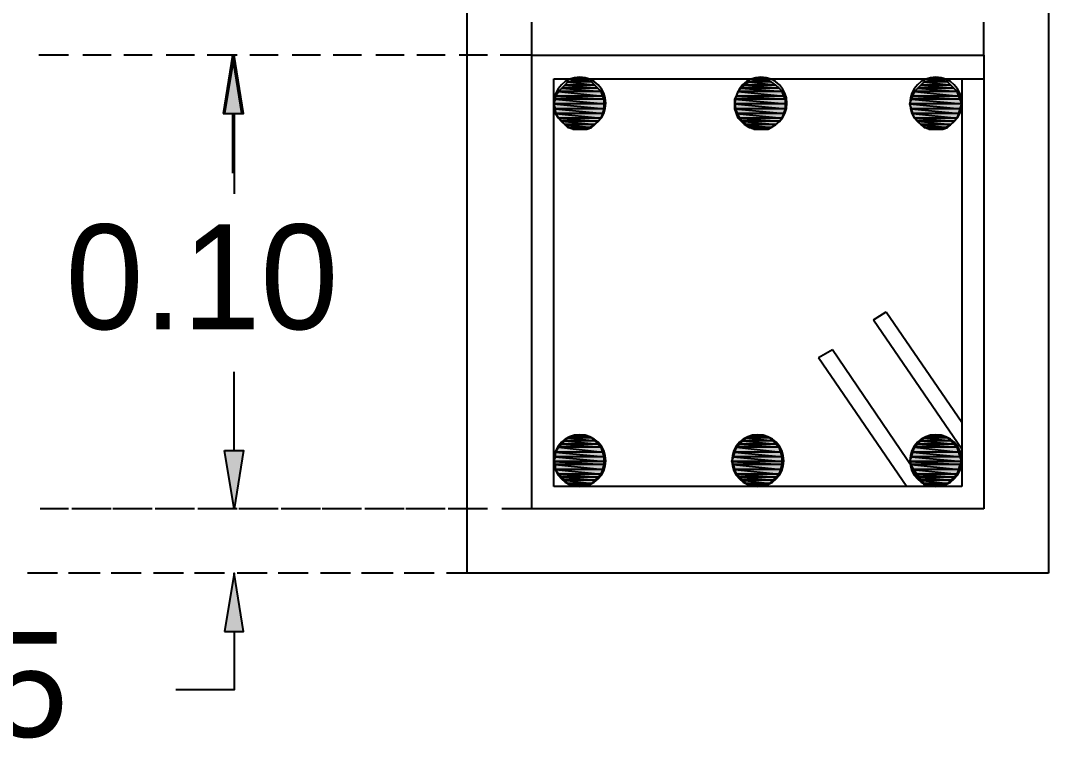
# Model space of a CAD drawing. Header units: metres. Extents: x 2.9 to 42.8, y 1.7 to 28.7.
# Drawn here: x 18.576 to 19.727, y 12.143 to 12.947 of the extents above; entities that cross this region are included whole.
import ezdxf

# ---------------------------------------------------------------- set-up
doc = ezdxf.new("R2010")
doc.units = ezdxf.units.M
for name, color, linetype in [('AZUL', 5, 'Continuous'), ('CIAN', 4, 'Continuous'), ('GRIS', 8, 'Continuous'), ('RELLENO_GRIS', 8, 'Continuous'), ('RELLENO_ROJO', 1, 'Continuous'), ('ROJO', 1, 'Continuous'), ('TEXTO', 7, 'Continuous')]:
    doc.layers.add(name, color=color, linetype=linetype)

msp = doc.modelspace()

# ---------------------------------------------------------------- hatches: boundary and pattern name
at = {"layer": 'RELLENO_GRIS'}
h = msp.add_hatch(color=256, dxfattribs=at)
h.dxf.hatch_style = 1
h.paths.add_polyline_path([(18.8031, 12.8429), (18.8242, 12.8429), (18.8136, 12.9081), (18.8031, 12.8429)])
h = msp.add_hatch(color=256, dxfattribs=at)
h.dxf.hatch_style = 1
h.paths.add_polyline_path([(18.8048, 12.8429), (18.826, 12.8429), (18.8154, 12.9081), (18.8048, 12.8429)])
h = msp.add_hatch(color=256, dxfattribs=at)
h.dxf.hatch_style = 1
h.paths.add_polyline_path([(18.8048, 12.4654), (18.826, 12.4654), (18.8154, 12.4001), (18.8048, 12.4654)])
h = msp.add_hatch(color=256, dxfattribs=at)
h.dxf.hatch_style = 1
h.paths.add_polyline_path([(18.8048, 12.4654), (18.826, 12.4654), (18.8154, 12.4001), (18.8048, 12.4654)])
h = msp.add_hatch(color=256, dxfattribs=at)
h.dxf.hatch_style = 1
h.paths.add_polyline_path([(18.8048, 12.2626), (18.826, 12.2626), (18.8154, 12.3278), (18.8048, 12.2626)])
at = {"layer": 'RELLENO_ROJO'}
h = msp.add_hatch(color=256, dxfattribs=at)
h.dxf.hatch_style = 1
h.paths.add_polyline_path([(19.2105, 12.8799), (19.1946, 12.8799), (19.2158, 12.8782), (19.2105, 12.8799)])
h.paths.add_polyline_path([(19.1946, 12.8799), (19.2158, 12.8782), (19.1893, 12.8782), (19.1946, 12.8799)])
h = msp.add_hatch(color=256, dxfattribs=at)
h.dxf.hatch_style = 1
h.paths.add_polyline_path([(19.2052, 12.8817), (19.1999, 12.8817), (19.2105, 12.8799), (19.2052, 12.8817)])
h.paths.add_polyline_path([(19.1999, 12.8817), (19.2105, 12.8799), (19.1946, 12.8799), (19.1999, 12.8817)])
h = msp.add_hatch(color=256, dxfattribs=at)
h.dxf.hatch_style = 1
h.paths.add_polyline_path([(19.4134, 12.8799), (19.3975, 12.8799), (19.4169, 12.8782), (19.4134, 12.8799)])
h.paths.add_polyline_path([(19.3975, 12.8799), (19.4169, 12.8782), (19.3922, 12.8782), (19.3975, 12.8799)])
h = msp.add_hatch(color=256, dxfattribs=at)
h.dxf.hatch_style = 1
h.paths.add_polyline_path([(19.4081, 12.8817), (19.4028, 12.8817), (19.4134, 12.8799), (19.4081, 12.8817)])
h.paths.add_polyline_path([(19.4028, 12.8817), (19.4134, 12.8799), (19.3975, 12.8799), (19.4028, 12.8817)])
h = msp.add_hatch(color=256, dxfattribs=at)
h.dxf.hatch_style = 1
h.paths.add_polyline_path([(19.6092, 12.8799), (19.5933, 12.8799), (19.6144, 12.8782), (19.6092, 12.8799)])
h.paths.add_polyline_path([(19.5933, 12.8799), (19.6144, 12.8782), (19.588, 12.8782), (19.5933, 12.8799)])
h = msp.add_hatch(color=256, dxfattribs=at)
h.dxf.hatch_style = 1
h.paths.add_polyline_path([(19.6039, 12.8817), (19.5986, 12.8817), (19.6092, 12.8799), (19.6039, 12.8817)])
h.paths.add_polyline_path([(19.5986, 12.8817), (19.6092, 12.8799), (19.5933, 12.8799), (19.5986, 12.8817)])
h = msp.add_hatch(color=256, dxfattribs=at)
h.dxf.hatch_style = 1
h.paths.add_polyline_path([(19.2264, 12.8676), (19.1788, 12.8676), (19.2282, 12.8623), (19.2264, 12.8676)])
h.paths.add_polyline_path([(19.1788, 12.8676), (19.2282, 12.8623), (19.1752, 12.8623), (19.1788, 12.8676)])
h = msp.add_hatch(color=256, dxfattribs=at)
h.dxf.hatch_style = 1
h.paths.add_polyline_path([(19.2229, 12.8711), (19.1823, 12.8711), (19.2264, 12.8676), (19.2229, 12.8711)])
h.paths.add_polyline_path([(19.1823, 12.8711), (19.2264, 12.8676), (19.1788, 12.8676), (19.1823, 12.8711)])
h = msp.add_hatch(color=256, dxfattribs=at)
h.dxf.hatch_style = 1
h.paths.add_polyline_path([(19.2193, 12.8746), (19.1858, 12.8746), (19.2229, 12.8711), (19.2193, 12.8746)])
h.paths.add_polyline_path([(19.1858, 12.8746), (19.2229, 12.8711), (19.1823, 12.8711), (19.1858, 12.8746)])
h = msp.add_hatch(color=256, dxfattribs=at)
h.dxf.hatch_style = 1
h.paths.add_polyline_path([(19.2158, 12.8782), (19.1893, 12.8782), (19.2193, 12.8746), (19.2158, 12.8782)])
h.paths.add_polyline_path([(19.1893, 12.8782), (19.2193, 12.8746), (19.1858, 12.8746), (19.1893, 12.8782)])
h = msp.add_hatch(color=256, dxfattribs=at)
h.dxf.hatch_style = 1
h.paths.add_polyline_path([(19.4292, 12.8676), (19.3798, 12.8676), (19.431, 12.8623), (19.4292, 12.8676)])
h.paths.add_polyline_path([(19.3798, 12.8676), (19.431, 12.8623), (19.3781, 12.8623), (19.3798, 12.8676)])
h = msp.add_hatch(color=256, dxfattribs=at)
h.dxf.hatch_style = 1
h.paths.add_polyline_path([(19.4257, 12.8711), (19.3834, 12.8711), (19.4292, 12.8676), (19.4257, 12.8711)])
h.paths.add_polyline_path([(19.3834, 12.8711), (19.4292, 12.8676), (19.3798, 12.8676), (19.3834, 12.8711)])
h = msp.add_hatch(color=256, dxfattribs=at)
h.dxf.hatch_style = 1
h.paths.add_polyline_path([(19.4222, 12.8746), (19.3869, 12.8746), (19.4257, 12.8711), (19.4222, 12.8746)])
h.paths.add_polyline_path([(19.3869, 12.8746), (19.4257, 12.8711), (19.3834, 12.8711), (19.3869, 12.8746)])
h = msp.add_hatch(color=256, dxfattribs=at)
h.dxf.hatch_style = 1
h.paths.add_polyline_path([(19.4169, 12.8782), (19.3922, 12.8782), (19.4222, 12.8746), (19.4169, 12.8782)])
h.paths.add_polyline_path([(19.3922, 12.8782), (19.4222, 12.8746), (19.3869, 12.8746), (19.3922, 12.8782)])
h = msp.add_hatch(color=256, dxfattribs=at)
h.dxf.hatch_style = 1
h.paths.add_polyline_path([(19.625, 12.8676), (19.5774, 12.8676), (19.6268, 12.8623), (19.625, 12.8676)])
h.paths.add_polyline_path([(19.5774, 12.8676), (19.6268, 12.8623), (19.5756, 12.8623), (19.5774, 12.8676)])
h = msp.add_hatch(color=256, dxfattribs=at)
h.dxf.hatch_style = 1
h.paths.add_polyline_path([(19.6215, 12.8711), (19.5809, 12.8711), (19.625, 12.8676), (19.6215, 12.8711)])
h.paths.add_polyline_path([(19.5809, 12.8711), (19.625, 12.8676), (19.5774, 12.8676), (19.5809, 12.8711)])
h = msp.add_hatch(color=256, dxfattribs=at)
h.dxf.hatch_style = 1
h.paths.add_polyline_path([(19.618, 12.8746), (19.5845, 12.8746), (19.6215, 12.8711), (19.618, 12.8746)])
h.paths.add_polyline_path([(19.5845, 12.8746), (19.6215, 12.8711), (19.5809, 12.8711), (19.5845, 12.8746)])
h = msp.add_hatch(color=256, dxfattribs=at)
h.dxf.hatch_style = 1
h.paths.add_polyline_path([(19.6144, 12.8782), (19.588, 12.8782), (19.618, 12.8746), (19.6144, 12.8782)])
h.paths.add_polyline_path([(19.588, 12.8782), (19.618, 12.8746), (19.5845, 12.8746), (19.588, 12.8782)])
h = msp.add_hatch(color=256, dxfattribs=at)
h.dxf.hatch_style = 1
h.paths.add_polyline_path([(19.2299, 12.8587), (19.1752, 12.8587), (19.2299, 12.8535), (19.2299, 12.8587)])
h.paths.add_polyline_path([(19.1752, 12.8587), (19.2299, 12.8535), (19.1735, 12.8535), (19.1752, 12.8587)])
h = msp.add_hatch(color=256, dxfattribs=at)
h.dxf.hatch_style = 1
h.paths.add_polyline_path([(19.2282, 12.8623), (19.1752, 12.8623), (19.2299, 12.8587), (19.2282, 12.8623)])
h.paths.add_polyline_path([(19.1752, 12.8623), (19.2299, 12.8587), (19.1752, 12.8587), (19.1752, 12.8623)])
h = msp.add_hatch(color=256, dxfattribs=at)
h.dxf.hatch_style = 1
h.paths.add_polyline_path([(19.431, 12.8623), (19.3781, 12.8623), (19.4328, 12.8587), (19.431, 12.8623)])
h.paths.add_polyline_path([(19.3781, 12.8623), (19.4328, 12.8587), (19.3763, 12.8587), (19.3781, 12.8623)])
h = msp.add_hatch(color=256, dxfattribs=at)
h.dxf.hatch_style = 1
h.paths.add_polyline_path([(19.4328, 12.8587), (19.3763, 12.8587), (19.4328, 12.8535), (19.4328, 12.8587)])
h.paths.add_polyline_path([(19.3763, 12.8587), (19.4328, 12.8535), (19.3763, 12.8535), (19.3763, 12.8587)])
h = msp.add_hatch(color=256, dxfattribs=at)
h.dxf.hatch_style = 1
h.paths.add_polyline_path([(19.6286, 12.8587), (19.5739, 12.8587), (19.6303, 12.8535), (19.6286, 12.8587)])
h.paths.add_polyline_path([(19.5739, 12.8587), (19.6303, 12.8535), (19.5721, 12.8535), (19.5739, 12.8587)])
h = msp.add_hatch(color=256, dxfattribs=at)
h.dxf.hatch_style = 1
h.paths.add_polyline_path([(19.6268, 12.8623), (19.5756, 12.8623), (19.6286, 12.8587), (19.6268, 12.8623)])
h.paths.add_polyline_path([(19.5756, 12.8623), (19.6286, 12.8587), (19.5739, 12.8587), (19.5756, 12.8623)])
h = msp.add_hatch(color=256, dxfattribs=at)
h.dxf.hatch_style = 1
h.paths.add_polyline_path([(19.2299, 12.8535), (19.1735, 12.8535), (19.2299, 12.8482), (19.2299, 12.8535)])
h.paths.add_polyline_path([(19.1735, 12.8535), (19.2299, 12.8482), (19.1752, 12.8482), (19.1735, 12.8535)])
h = msp.add_hatch(color=256, dxfattribs=at)
h.dxf.hatch_style = 1
h.paths.add_polyline_path([(19.2299, 12.8482), (19.1752, 12.8482), (19.2282, 12.8429), (19.2299, 12.8482)])
h.paths.add_polyline_path([(19.1752, 12.8482), (19.2282, 12.8429), (19.1752, 12.8429), (19.1752, 12.8482)])
h = msp.add_hatch(color=256, dxfattribs=at)
h.dxf.hatch_style = 1
h.paths.add_polyline_path([(19.4328, 12.8535), (19.3763, 12.8535), (19.4328, 12.8482), (19.4328, 12.8535)])
h.paths.add_polyline_path([(19.3763, 12.8535), (19.4328, 12.8482), (19.3763, 12.8482), (19.3763, 12.8535)])
h = msp.add_hatch(color=256, dxfattribs=at)
h.dxf.hatch_style = 1
h.paths.add_polyline_path([(19.4328, 12.8482), (19.3763, 12.8482), (19.431, 12.8429), (19.4328, 12.8482)])
h.paths.add_polyline_path([(19.3763, 12.8482), (19.431, 12.8429), (19.3781, 12.8429), (19.3763, 12.8482)])
h = msp.add_hatch(color=256, dxfattribs=at)
h.dxf.hatch_style = 1
h.paths.add_polyline_path([(19.6303, 12.8535), (19.5721, 12.8535), (19.6286, 12.8482), (19.6303, 12.8535)])
h.paths.add_polyline_path([(19.5721, 12.8535), (19.6286, 12.8482), (19.5739, 12.8482), (19.5721, 12.8535)])
h = msp.add_hatch(color=256, dxfattribs=at)
h.dxf.hatch_style = 1
h.paths.add_polyline_path([(19.6286, 12.8482), (19.5739, 12.8482), (19.6268, 12.8429), (19.6286, 12.8482)])
h.paths.add_polyline_path([(19.5739, 12.8482), (19.6268, 12.8429), (19.5756, 12.8429), (19.5739, 12.8482)])
h = msp.add_hatch(color=256, dxfattribs=at)
h.dxf.hatch_style = 1
h.paths.add_polyline_path([(19.2282, 12.8429), (19.1752, 12.8429), (19.2264, 12.8376), (19.2282, 12.8429)])
h.paths.add_polyline_path([(19.1752, 12.8429), (19.2264, 12.8376), (19.1788, 12.8376), (19.1752, 12.8429)])
h = msp.add_hatch(color=256, dxfattribs=at)
h.dxf.hatch_style = 1
h.paths.add_polyline_path([(19.2264, 12.8376), (19.1788, 12.8376), (19.2229, 12.8341), (19.2264, 12.8376)])
h.paths.add_polyline_path([(19.1788, 12.8376), (19.2229, 12.8341), (19.1823, 12.8341), (19.1788, 12.8376)])
h = msp.add_hatch(color=256, dxfattribs=at)
h.dxf.hatch_style = 1
h.paths.add_polyline_path([(19.2229, 12.8341), (19.1823, 12.8341), (19.2193, 12.8305), (19.2229, 12.8341)])
h.paths.add_polyline_path([(19.1823, 12.8341), (19.2193, 12.8305), (19.1858, 12.8305), (19.1823, 12.8341)])
h = msp.add_hatch(color=256, dxfattribs=at)
h.dxf.hatch_style = 1
h.paths.add_polyline_path([(19.431, 12.8429), (19.3781, 12.8429), (19.4292, 12.8376), (19.431, 12.8429)])
h.paths.add_polyline_path([(19.3781, 12.8429), (19.4292, 12.8376), (19.3798, 12.8376), (19.3781, 12.8429)])
h = msp.add_hatch(color=256, dxfattribs=at)
h.dxf.hatch_style = 1
h.paths.add_polyline_path([(19.4292, 12.8376), (19.3798, 12.8376), (19.4257, 12.8341), (19.4292, 12.8376)])
h.paths.add_polyline_path([(19.3798, 12.8376), (19.4257, 12.8341), (19.3834, 12.8341), (19.3798, 12.8376)])
h = msp.add_hatch(color=256, dxfattribs=at)
h.dxf.hatch_style = 1
h.paths.add_polyline_path([(19.4257, 12.8341), (19.3834, 12.8341), (19.4222, 12.8305), (19.4257, 12.8341)])
h.paths.add_polyline_path([(19.3834, 12.8341), (19.4222, 12.8305), (19.3869, 12.8305), (19.3834, 12.8341)])
h = msp.add_hatch(color=256, dxfattribs=at)
h.dxf.hatch_style = 1
h.paths.add_polyline_path([(19.6268, 12.8429), (19.5756, 12.8429), (19.625, 12.8376), (19.6268, 12.8429)])
h.paths.add_polyline_path([(19.5756, 12.8429), (19.625, 12.8376), (19.5774, 12.8376), (19.5756, 12.8429)])
h = msp.add_hatch(color=256, dxfattribs=at)
h.dxf.hatch_style = 1
h.paths.add_polyline_path([(19.625, 12.8376), (19.5774, 12.8376), (19.6215, 12.8341), (19.625, 12.8376)])
h.paths.add_polyline_path([(19.5774, 12.8376), (19.6215, 12.8341), (19.5809, 12.8341), (19.5774, 12.8376)])
h = msp.add_hatch(color=256, dxfattribs=at)
h.dxf.hatch_style = 1
h.paths.add_polyline_path([(19.6215, 12.8341), (19.5809, 12.8341), (19.618, 12.8305), (19.6215, 12.8341)])
h.paths.add_polyline_path([(19.5809, 12.8341), (19.618, 12.8305), (19.5845, 12.8305), (19.5809, 12.8341)])
h = msp.add_hatch(color=256, dxfattribs=at)
h.dxf.hatch_style = 1
h.paths.add_polyline_path([(19.2193, 12.8305), (19.1858, 12.8305), (19.2158, 12.827), (19.2193, 12.8305)])
h.paths.add_polyline_path([(19.1858, 12.8305), (19.2158, 12.827), (19.1893, 12.827), (19.1858, 12.8305)])
h = msp.add_hatch(color=256, dxfattribs=at)
h.dxf.hatch_style = 1
h.paths.add_polyline_path([(19.2158, 12.827), (19.1893, 12.827), (19.2105, 12.8252), (19.2158, 12.827)])
h.paths.add_polyline_path([(19.1893, 12.827), (19.2105, 12.8252), (19.1946, 12.8252), (19.1893, 12.827)])
h = msp.add_hatch(color=256, dxfattribs=at)
h.dxf.hatch_style = 1
h.paths.add_polyline_path([(19.2105, 12.8252), (19.1946, 12.8252), (19.2052, 12.8252), (19.2105, 12.8252)])
h.paths.add_polyline_path([(19.1946, 12.8252), (19.2052, 12.8252), (19.1999, 12.8252), (19.1946, 12.8252)])
h = msp.add_hatch(color=256, dxfattribs=at)
h.dxf.hatch_style = 1
h.paths.add_polyline_path([(19.4222, 12.8305), (19.3869, 12.8305), (19.4169, 12.827), (19.4222, 12.8305)])
h.paths.add_polyline_path([(19.3869, 12.8305), (19.4169, 12.827), (19.3922, 12.827), (19.3869, 12.8305)])
h = msp.add_hatch(color=256, dxfattribs=at)
h.dxf.hatch_style = 1
h.paths.add_polyline_path([(19.4169, 12.827), (19.3922, 12.827), (19.4134, 12.8252), (19.4169, 12.827)])
h.paths.add_polyline_path([(19.3922, 12.827), (19.4134, 12.8252), (19.3975, 12.8252), (19.3922, 12.827)])
h = msp.add_hatch(color=256, dxfattribs=at)
h.dxf.hatch_style = 1
h.paths.add_polyline_path([(19.4134, 12.8252), (19.3975, 12.8252), (19.4081, 12.8252), (19.4134, 12.8252)])
h.paths.add_polyline_path([(19.3975, 12.8252), (19.4081, 12.8252), (19.4028, 12.8252), (19.3975, 12.8252)])
h = msp.add_hatch(color=256, dxfattribs=at)
h.dxf.hatch_style = 1
h.paths.add_polyline_path([(19.618, 12.8305), (19.5845, 12.8305), (19.6144, 12.827), (19.618, 12.8305)])
h.paths.add_polyline_path([(19.5845, 12.8305), (19.6144, 12.827), (19.588, 12.827), (19.5845, 12.8305)])
h = msp.add_hatch(color=256, dxfattribs=at)
h.dxf.hatch_style = 1
h.paths.add_polyline_path([(19.6144, 12.827), (19.588, 12.827), (19.6092, 12.8252), (19.6144, 12.827)])
h.paths.add_polyline_path([(19.588, 12.827), (19.6092, 12.8252), (19.5933, 12.8252), (19.588, 12.827)])
h = msp.add_hatch(color=256, dxfattribs=at)
h.dxf.hatch_style = 1
h.paths.add_polyline_path([(19.6092, 12.8252), (19.5933, 12.8252), (19.6039, 12.8252), (19.6092, 12.8252)])
h.paths.add_polyline_path([(19.5933, 12.8252), (19.6039, 12.8252), (19.5986, 12.8252), (19.5933, 12.8252)])
h = msp.add_hatch(color=256, dxfattribs=at)
h.dxf.hatch_style = 1
h.paths.add_polyline_path([(19.2193, 12.476), (19.1858, 12.476), (19.2229, 12.4725), (19.2193, 12.476)])
h.paths.add_polyline_path([(19.1858, 12.476), (19.2229, 12.4725), (19.1823, 12.4725), (19.1858, 12.476)])
h = msp.add_hatch(color=256, dxfattribs=at)
h.dxf.hatch_style = 1
h.paths.add_polyline_path([(19.2158, 12.4795), (19.1893, 12.4795), (19.2193, 12.476), (19.2158, 12.4795)])
h.paths.add_polyline_path([(19.1893, 12.4795), (19.2193, 12.476), (19.1858, 12.476), (19.1893, 12.4795)])
h = msp.add_hatch(color=256, dxfattribs=at)
h.dxf.hatch_style = 1
h.paths.add_polyline_path([(19.2105, 12.4813), (19.1946, 12.4813), (19.2158, 12.4795), (19.2105, 12.4813)])
h.paths.add_polyline_path([(19.1946, 12.4813), (19.2158, 12.4795), (19.1893, 12.4795), (19.1946, 12.4813)])
h = msp.add_hatch(color=256, dxfattribs=at)
h.dxf.hatch_style = 1
h.paths.add_polyline_path([(19.2052, 12.4813), (19.1999, 12.4813), (19.2105, 12.4813), (19.2052, 12.4813)])
h.paths.add_polyline_path([(19.1999, 12.4813), (19.2105, 12.4813), (19.1946, 12.4813), (19.1999, 12.4813)])
h = msp.add_hatch(color=256, dxfattribs=at)
h.dxf.hatch_style = 1
h.paths.add_polyline_path([(19.4187, 12.476), (19.3851, 12.476), (19.4222, 12.4725), (19.4187, 12.476)])
h.paths.add_polyline_path([(19.3851, 12.476), (19.4222, 12.4725), (19.3816, 12.4725), (19.3851, 12.476)])
h = msp.add_hatch(color=256, dxfattribs=at)
h.dxf.hatch_style = 1
h.paths.add_polyline_path([(19.4151, 12.4795), (19.3887, 12.4795), (19.4187, 12.476), (19.4151, 12.4795)])
h.paths.add_polyline_path([(19.3887, 12.4795), (19.4187, 12.476), (19.3851, 12.476), (19.3887, 12.4795)])
h = msp.add_hatch(color=256, dxfattribs=at)
h.dxf.hatch_style = 1
h.paths.add_polyline_path([(19.4098, 12.4813), (19.394, 12.4813), (19.4151, 12.4795), (19.4098, 12.4813)])
h.paths.add_polyline_path([(19.394, 12.4813), (19.4151, 12.4795), (19.3887, 12.4795), (19.394, 12.4813)])
h = msp.add_hatch(color=256, dxfattribs=at)
h.dxf.hatch_style = 1
h.paths.add_polyline_path([(19.4045, 12.4813), (19.3993, 12.4813), (19.4098, 12.4813), (19.4045, 12.4813)])
h.paths.add_polyline_path([(19.3993, 12.4813), (19.4098, 12.4813), (19.394, 12.4813), (19.3993, 12.4813)])
h = msp.add_hatch(color=256, dxfattribs=at)
h.dxf.hatch_style = 1
h.paths.add_polyline_path([(19.618, 12.476), (19.5845, 12.476), (19.6215, 12.4725), (19.618, 12.476)])
h.paths.add_polyline_path([(19.5845, 12.476), (19.6215, 12.4725), (19.5809, 12.4725), (19.5845, 12.476)])
h = msp.add_hatch(color=256, dxfattribs=at)
h.dxf.hatch_style = 1
h.paths.add_polyline_path([(19.6144, 12.4795), (19.588, 12.4795), (19.618, 12.476), (19.6144, 12.4795)])
h.paths.add_polyline_path([(19.588, 12.4795), (19.618, 12.476), (19.5845, 12.476), (19.588, 12.4795)])
h = msp.add_hatch(color=256, dxfattribs=at)
h.dxf.hatch_style = 1
h.paths.add_polyline_path([(19.6092, 12.4813), (19.5933, 12.4813), (19.6144, 12.4795), (19.6092, 12.4813)])
h.paths.add_polyline_path([(19.5933, 12.4813), (19.6144, 12.4795), (19.588, 12.4795), (19.5933, 12.4813)])
h = msp.add_hatch(color=256, dxfattribs=at)
h.dxf.hatch_style = 1
h.paths.add_polyline_path([(19.6039, 12.4813), (19.5986, 12.4813), (19.6092, 12.4813), (19.6039, 12.4813)])
h.paths.add_polyline_path([(19.5986, 12.4813), (19.6092, 12.4813), (19.5933, 12.4813), (19.5986, 12.4813)])
h = msp.add_hatch(color=256, dxfattribs=at)
h.dxf.hatch_style = 1
h.paths.add_polyline_path([(19.2264, 12.4689), (19.1788, 12.4689), (19.2282, 12.4636), (19.2264, 12.4689)])
h.paths.add_polyline_path([(19.1788, 12.4689), (19.2282, 12.4636), (19.1752, 12.4636), (19.1788, 12.4689)])
h = msp.add_hatch(color=256, dxfattribs=at)
h.dxf.hatch_style = 1
h.paths.add_polyline_path([(19.2229, 12.4725), (19.1823, 12.4725), (19.2264, 12.4689), (19.2229, 12.4725)])
h.paths.add_polyline_path([(19.1823, 12.4725), (19.2264, 12.4689), (19.1788, 12.4689), (19.1823, 12.4725)])
h = msp.add_hatch(color=256, dxfattribs=at)
h.dxf.hatch_style = 1
h.paths.add_polyline_path([(19.4257, 12.4689), (19.3781, 12.4689), (19.4275, 12.4636), (19.4257, 12.4689)])
h.paths.add_polyline_path([(19.3781, 12.4689), (19.4275, 12.4636), (19.3763, 12.4636), (19.3781, 12.4689)])
h = msp.add_hatch(color=256, dxfattribs=at)
h.dxf.hatch_style = 1
h.paths.add_polyline_path([(19.4222, 12.4725), (19.3816, 12.4725), (19.4257, 12.4689), (19.4222, 12.4725)])
h.paths.add_polyline_path([(19.3816, 12.4725), (19.4257, 12.4689), (19.3781, 12.4689), (19.3816, 12.4725)])
h = msp.add_hatch(color=256, dxfattribs=at)
h.dxf.hatch_style = 1
h.paths.add_polyline_path([(19.625, 12.4689), (19.5774, 12.4689), (19.6268, 12.4636), (19.625, 12.4689)])
h.paths.add_polyline_path([(19.5774, 12.4689), (19.6268, 12.4636), (19.5756, 12.4636), (19.5774, 12.4689)])
h = msp.add_hatch(color=256, dxfattribs=at)
h.dxf.hatch_style = 1
h.paths.add_polyline_path([(19.6215, 12.4725), (19.5809, 12.4725), (19.625, 12.4689), (19.6215, 12.4725)])
h.paths.add_polyline_path([(19.5809, 12.4725), (19.625, 12.4689), (19.5774, 12.4689), (19.5809, 12.4725)])
h = msp.add_hatch(color=256, dxfattribs=at)
h.dxf.hatch_style = 1
h.paths.add_polyline_path([(19.2299, 12.4583), (19.1752, 12.4583), (19.2299, 12.4531), (19.2299, 12.4583)])
h.paths.add_polyline_path([(19.1752, 12.4583), (19.2299, 12.4531), (19.1735, 12.4531), (19.1752, 12.4583)])
h = msp.add_hatch(color=256, dxfattribs=at)
h.dxf.hatch_style = 1
h.paths.add_polyline_path([(19.2299, 12.4531), (19.1735, 12.4531), (19.2299, 12.4495), (19.2299, 12.4531)])
h.paths.add_polyline_path([(19.1735, 12.4531), (19.2299, 12.4495), (19.1752, 12.4495), (19.1735, 12.4531)])
h = msp.add_hatch(color=256, dxfattribs=at)
h.dxf.hatch_style = 1
h.paths.add_polyline_path([(19.2282, 12.4636), (19.1752, 12.4636), (19.2299, 12.4583), (19.2282, 12.4636)])
h.paths.add_polyline_path([(19.1752, 12.4636), (19.2299, 12.4583), (19.1752, 12.4583), (19.1752, 12.4636)])
h = msp.add_hatch(color=256, dxfattribs=at)
h.dxf.hatch_style = 1
h.paths.add_polyline_path([(19.4292, 12.4583), (19.3746, 12.4583), (19.4292, 12.4531), (19.4292, 12.4583)])
h.paths.add_polyline_path([(19.3746, 12.4583), (19.4292, 12.4531), (19.3728, 12.4531), (19.3746, 12.4583)])
h = msp.add_hatch(color=256, dxfattribs=at)
h.dxf.hatch_style = 1
h.paths.add_polyline_path([(19.4292, 12.4531), (19.3728, 12.4531), (19.4292, 12.4495), (19.4292, 12.4531)])
h.paths.add_polyline_path([(19.3728, 12.4531), (19.4292, 12.4495), (19.3746, 12.4495), (19.3728, 12.4531)])
h = msp.add_hatch(color=256, dxfattribs=at)
h.dxf.hatch_style = 1
h.paths.add_polyline_path([(19.4275, 12.4636), (19.3763, 12.4636), (19.4292, 12.4583), (19.4275, 12.4636)])
h.paths.add_polyline_path([(19.3763, 12.4636), (19.4292, 12.4583), (19.3746, 12.4583), (19.3763, 12.4636)])
h = msp.add_hatch(color=256, dxfattribs=at)
h.dxf.hatch_style = 1
h.paths.add_polyline_path([(19.6286, 12.4583), (19.5739, 12.4583), (19.6303, 12.4531), (19.6286, 12.4583)])
h.paths.add_polyline_path([(19.5739, 12.4583), (19.6303, 12.4531), (19.5721, 12.4531), (19.5739, 12.4583)])
h = msp.add_hatch(color=256, dxfattribs=at)
h.dxf.hatch_style = 1
h.paths.add_polyline_path([(19.6303, 12.4531), (19.5721, 12.4531), (19.6286, 12.4495), (19.6303, 12.4531)])
h.paths.add_polyline_path([(19.5721, 12.4531), (19.6286, 12.4495), (19.5739, 12.4495), (19.5721, 12.4531)])
h = msp.add_hatch(color=256, dxfattribs=at)
h.dxf.hatch_style = 1
h.paths.add_polyline_path([(19.6268, 12.4636), (19.5756, 12.4636), (19.6286, 12.4583), (19.6268, 12.4636)])
h.paths.add_polyline_path([(19.5756, 12.4636), (19.6286, 12.4583), (19.5739, 12.4583), (19.5756, 12.4636)])
h = msp.add_hatch(color=256, dxfattribs=at)
h.dxf.hatch_style = 1
h.paths.add_polyline_path([(19.2299, 12.4495), (19.1752, 12.4495), (19.2282, 12.4442), (19.2299, 12.4495)])
h.paths.add_polyline_path([(19.1752, 12.4495), (19.2282, 12.4442), (19.1752, 12.4442), (19.1752, 12.4495)])
h = msp.add_hatch(color=256, dxfattribs=at)
h.dxf.hatch_style = 1
h.paths.add_polyline_path([(19.2282, 12.4442), (19.1752, 12.4442), (19.2264, 12.4389), (19.2282, 12.4442)])
h.paths.add_polyline_path([(19.1752, 12.4442), (19.2264, 12.4389), (19.1788, 12.4389), (19.1752, 12.4442)])
h = msp.add_hatch(color=256, dxfattribs=at)
h.dxf.hatch_style = 1
h.paths.add_polyline_path([(19.4292, 12.4495), (19.3746, 12.4495), (19.4275, 12.4442), (19.4292, 12.4495)])
h.paths.add_polyline_path([(19.3746, 12.4495), (19.4275, 12.4442), (19.3763, 12.4442), (19.3746, 12.4495)])
h = msp.add_hatch(color=256, dxfattribs=at)
h.dxf.hatch_style = 1
h.paths.add_polyline_path([(19.4275, 12.4442), (19.3763, 12.4442), (19.4257, 12.4389), (19.4275, 12.4442)])
h.paths.add_polyline_path([(19.3763, 12.4442), (19.4257, 12.4389), (19.3781, 12.4389), (19.3763, 12.4442)])
h = msp.add_hatch(color=256, dxfattribs=at)
h.dxf.hatch_style = 1
h.paths.add_polyline_path([(19.6286, 12.4495), (19.5739, 12.4495), (19.6268, 12.4442), (19.6286, 12.4495)])
h.paths.add_polyline_path([(19.5739, 12.4495), (19.6268, 12.4442), (19.5756, 12.4442), (19.5739, 12.4495)])
h = msp.add_hatch(color=256, dxfattribs=at)
h.dxf.hatch_style = 1
h.paths.add_polyline_path([(19.6268, 12.4442), (19.5756, 12.4442), (19.625, 12.4389), (19.6268, 12.4442)])
h.paths.add_polyline_path([(19.5756, 12.4442), (19.625, 12.4389), (19.5774, 12.4389), (19.5756, 12.4442)])
h = msp.add_hatch(color=256, dxfattribs=at)
h.dxf.hatch_style = 1
h.paths.add_polyline_path([(19.2264, 12.4389), (19.1788, 12.4389), (19.2229, 12.4354), (19.2264, 12.4389)])
h.paths.add_polyline_path([(19.1788, 12.4389), (19.2229, 12.4354), (19.1823, 12.4354), (19.1788, 12.4389)])
h = msp.add_hatch(color=256, dxfattribs=at)
h.dxf.hatch_style = 1
h.paths.add_polyline_path([(19.2229, 12.4354), (19.1823, 12.4354), (19.2193, 12.4319), (19.2229, 12.4354)])
h.paths.add_polyline_path([(19.1823, 12.4354), (19.2193, 12.4319), (19.1858, 12.4319), (19.1823, 12.4354)])
h = msp.add_hatch(color=256, dxfattribs=at)
h.dxf.hatch_style = 1
h.paths.add_polyline_path([(19.2193, 12.4319), (19.1858, 12.4319), (19.2158, 12.4284), (19.2193, 12.4319)])
h.paths.add_polyline_path([(19.1858, 12.4319), (19.2158, 12.4284), (19.1893, 12.4284), (19.1858, 12.4319)])
h = msp.add_hatch(color=256, dxfattribs=at)
h.dxf.hatch_style = 1
h.paths.add_polyline_path([(19.4257, 12.4389), (19.3781, 12.4389), (19.4222, 12.4354), (19.4257, 12.4389)])
h.paths.add_polyline_path([(19.3781, 12.4389), (19.4222, 12.4354), (19.3816, 12.4354), (19.3781, 12.4389)])
h = msp.add_hatch(color=256, dxfattribs=at)
h.dxf.hatch_style = 1
h.paths.add_polyline_path([(19.4222, 12.4354), (19.3816, 12.4354), (19.4187, 12.4319), (19.4222, 12.4354)])
h.paths.add_polyline_path([(19.3816, 12.4354), (19.4187, 12.4319), (19.3851, 12.4319), (19.3816, 12.4354)])
h = msp.add_hatch(color=256, dxfattribs=at)
h.dxf.hatch_style = 1
h.paths.add_polyline_path([(19.4187, 12.4319), (19.3851, 12.4319), (19.4151, 12.4284), (19.4187, 12.4319)])
h.paths.add_polyline_path([(19.3851, 12.4319), (19.4151, 12.4284), (19.3887, 12.4284), (19.3851, 12.4319)])
h = msp.add_hatch(color=256, dxfattribs=at)
h.dxf.hatch_style = 1
h.paths.add_polyline_path([(19.625, 12.4389), (19.5774, 12.4389), (19.6215, 12.4354), (19.625, 12.4389)])
h.paths.add_polyline_path([(19.5774, 12.4389), (19.6215, 12.4354), (19.5809, 12.4354), (19.5774, 12.4389)])
h = msp.add_hatch(color=256, dxfattribs=at)
h.dxf.hatch_style = 1
h.paths.add_polyline_path([(19.6215, 12.4354), (19.5809, 12.4354), (19.618, 12.4319), (19.6215, 12.4354)])
h.paths.add_polyline_path([(19.5809, 12.4354), (19.618, 12.4319), (19.5845, 12.4319), (19.5809, 12.4354)])
h = msp.add_hatch(color=256, dxfattribs=at)
h.dxf.hatch_style = 1
h.paths.add_polyline_path([(19.618, 12.4319), (19.5845, 12.4319), (19.6144, 12.4284), (19.618, 12.4319)])
h.paths.add_polyline_path([(19.5845, 12.4319), (19.6144, 12.4284), (19.588, 12.4284), (19.5845, 12.4319)])
h = msp.add_hatch(color=256, dxfattribs=at)
h.dxf.hatch_style = 1
h.paths.add_polyline_path([(19.2158, 12.4284), (19.1893, 12.4284), (19.2105, 12.4266), (19.2158, 12.4284)])
h.paths.add_polyline_path([(19.1893, 12.4284), (19.2105, 12.4266), (19.1946, 12.4266), (19.1893, 12.4284)])
h = msp.add_hatch(color=256, dxfattribs=at)
h.dxf.hatch_style = 1
h.paths.add_polyline_path([(19.2105, 12.4266), (19.1946, 12.4266), (19.2052, 12.4266), (19.2105, 12.4266)])
h.paths.add_polyline_path([(19.1946, 12.4266), (19.2052, 12.4266), (19.1999, 12.4266), (19.1946, 12.4266)])
h = msp.add_hatch(color=256, dxfattribs=at)
h.dxf.hatch_style = 1
h.paths.add_polyline_path([(19.4151, 12.4284), (19.3887, 12.4284), (19.4098, 12.4266), (19.4151, 12.4284)])
h.paths.add_polyline_path([(19.3887, 12.4284), (19.4098, 12.4266), (19.394, 12.4266), (19.3887, 12.4284)])
h = msp.add_hatch(color=256, dxfattribs=at)
h.dxf.hatch_style = 1
h.paths.add_polyline_path([(19.4098, 12.4266), (19.394, 12.4266), (19.4045, 12.4266), (19.4098, 12.4266)])
h.paths.add_polyline_path([(19.394, 12.4266), (19.4045, 12.4266), (19.3993, 12.4266), (19.394, 12.4266)])
h = msp.add_hatch(color=256, dxfattribs=at)
h.dxf.hatch_style = 1
h.paths.add_polyline_path([(19.6144, 12.4284), (19.588, 12.4284), (19.6092, 12.4266), (19.6144, 12.4284)])
h.paths.add_polyline_path([(19.588, 12.4284), (19.6092, 12.4266), (19.5933, 12.4266), (19.588, 12.4284)])
h = msp.add_hatch(color=256, dxfattribs=at)
h.dxf.hatch_style = 1
h.paths.add_polyline_path([(19.6092, 12.4266), (19.5933, 12.4266), (19.6039, 12.4266), (19.6092, 12.4266)])
h.paths.add_polyline_path([(19.5933, 12.4266), (19.6039, 12.4266), (19.5986, 12.4266), (19.5933, 12.4266)])

# ---------------------------------------------------------------- linework, layer by layer
at = {"layer": 'AZUL', "lineweight": -3}
for points in [[(19.1488, 12.9081), (19.655, 12.9081)], [(19.1488, 12.4001), (19.1488, 12.9081)], [(19.655, 12.9081), (19.655, 12.4001)], [(19.1735, 12.8817), (19.655, 12.8817)], [(19.1735, 12.4248), (19.1735, 12.8817)], [(19.6303, 12.8817), (19.6303, 12.4248)], [(19.5315, 12.6118), (19.5457, 12.6206)], [(19.5457, 12.6206), (19.6303, 12.4972)], [(19.5315, 12.6118), (19.6303, 12.4672)], [(19.4698, 12.5695), (19.4857, 12.5783)], [(19.4698, 12.5695), (19.5686, 12.4248)], [(19.4857, 12.5783), (19.5897, 12.4248)], [(19.6303, 12.4248), (19.1735, 12.4248)], [(19.655, 12.4001), (19.1488, 12.4001)]]:
    msp.add_lwpolyline(points, dxfattribs=at)
at = {"layer": 'CIAN', "lineweight": -3}
for points in [[(19.0765, 12.3278), (19.0765, 12.9805)], [(19.7273, 12.9805), (19.7273, 12.3278)], [(19.7273, 12.3278), (19.0765, 12.3278)]]:
    msp.add_lwpolyline(points, dxfattribs=at)
at = {"layer": 'GRIS', "lineweight": -3}
for points in [[(19.1488, 12.9081), (19.1488, 12.9452)], [(19.655, 12.9081), (19.655, 12.9452)], [(18.6302, 12.9081), (18.5967, 12.9081)], [(18.6302, 12.9081), (18.5984, 12.9081)], [(18.6761, 12.9081), (18.6461, 12.9081)], [(18.6778, 12.9081), (18.6461, 12.9081)], [(18.7237, 12.9081), (18.6919, 12.9081)], [(18.7237, 12.9081), (18.6937, 12.9081)], [(18.7713, 12.9081), (18.7396, 12.9081)], [(18.8172, 12.9081), (18.7854, 12.9081)], [(18.8189, 12.9081), (18.7872, 12.9081)], [(18.8648, 12.9081), (18.833, 12.9081)], [(18.9107, 12.9081), (18.8807, 12.9081)], [(18.9124, 12.9081), (18.8807, 12.9081)], [(18.9583, 12.9081), (18.9265, 12.9081)], [(18.9583, 12.9081), (18.9283, 12.9081)], [(19.0041, 12.9081), (18.9742, 12.9081)], [(19.0059, 12.9081), (18.9742, 12.9081)], [(19.0518, 12.9081), (19.02, 12.9081)], [(19.0518, 12.9081), (19.0218, 12.9081)], [(19.0994, 12.9081), (19.0676, 12.9081)], [(19.1488, 12.9081), (19.1135, 12.9081)], [(19.1488, 12.9081), (19.1153, 12.9081)], [(18.8136, 12.8429), (18.8136, 12.7758)], [(18.8154, 12.8429), (18.8154, 12.7529)], [(18.8154, 12.4654), (18.8154, 12.5536)], [(18.8154, 12.4654), (18.8154, 12.5307)], [(18.6302, 12.4001), (18.5984, 12.4001)], [(18.6178, 12.4001), (18.5984, 12.4001)], [(18.6655, 12.4001), (18.6337, 12.4001)], [(18.6778, 12.4001), (18.6461, 12.4001)], [(18.7113, 12.4001), (18.6796, 12.4001)], [(18.7237, 12.4001), (18.6937, 12.4001)], [(18.759, 12.4001), (18.7272, 12.4001)], [(18.7713, 12.4001), (18.7396, 12.4001)], [(18.8048, 12.4001), (18.7748, 12.4001)], [(18.8189, 12.4001), (18.7872, 12.4001)], [(18.8524, 12.4001), (18.8207, 12.4001)], [(18.8648, 12.4001), (18.833, 12.4001)], [(18.8983, 12.4001), (18.8683, 12.4001)], [(18.9124, 12.4001), (18.8807, 12.4001)], [(18.9459, 12.4001), (18.9142, 12.4001)], [(18.9583, 12.4001), (18.9283, 12.4001)], [(18.9936, 12.4001), (18.9618, 12.4001)], [(19.0059, 12.4001), (18.9742, 12.4001)], [(19.0394, 12.4001), (19.0077, 12.4001)], [(19.0518, 12.4001), (19.0218, 12.4001)], [(19.0765, 12.4001), (19.0553, 12.4001)], [(19.0994, 12.4001), (19.0676, 12.4001)], [(19.1488, 12.4001), (19.1153, 12.4001)], [(18.6161, 12.3278), (18.5843, 12.3278)], [(18.6178, 12.3278), (18.5984, 12.3278)], [(18.6619, 12.3278), (18.6302, 12.3278)], [(18.6655, 12.3278), (18.6337, 12.3278)], [(18.7096, 12.3278), (18.6778, 12.3278)], [(18.7113, 12.3278), (18.6796, 12.3278)], [(18.7554, 12.3278), (18.7254, 12.3278)], [(18.759, 12.3278), (18.7272, 12.3278)], [(18.8031, 12.3278), (18.7713, 12.3278)], [(18.8048, 12.3278), (18.7748, 12.3278)], [(18.8489, 12.3278), (18.8189, 12.3278)], [(18.8524, 12.3278), (18.8207, 12.3278)], [(18.8965, 12.3278), (18.8648, 12.3278)], [(18.8983, 12.3278), (18.8683, 12.3278)], [(18.9442, 12.3278), (18.9124, 12.3278)], [(18.9459, 12.3278), (18.9142, 12.3278)], [(18.99, 12.3278), (18.9583, 12.3278)], [(18.9936, 12.3278), (18.9618, 12.3278)], [(19.0377, 12.3278), (19.0059, 12.3278)], [(19.0394, 12.3278), (19.0077, 12.3278)], [(19.0765, 12.3278), (19.0535, 12.3278)], [(19.0765, 12.3278), (19.0553, 12.3278)], [(18.8154, 12.2626), (18.8154, 12.1973), (18.7501, 12.1973)]]:
    msp.add_lwpolyline(points, dxfattribs=at)
for points in [[(18.8031, 12.8429), (18.8242, 12.8429), (18.8136, 12.9081)], [(18.8048, 12.8429), (18.826, 12.8429), (18.8154, 12.9081)], [(18.8048, 12.4654), (18.826, 12.4654), (18.8154, 12.4001)], [(18.8048, 12.2626), (18.826, 12.2626), (18.8154, 12.3278)]]:
    msp.add_lwpolyline(points, close=True, dxfattribs=at)
at = {"layer": 'ROJO', "lineweight": -3}
for points in [[(19.2317, 12.8543), (19.2311, 12.8602), (19.2294, 12.8657), (19.2267, 12.8706), (19.2232, 12.8749), (19.2188, 12.8785), (19.2139, 12.8812), (19.2084, 12.8829), (19.2026, 12.8834), (19.1967, 12.8829), (19.1912, 12.8812), (19.1863, 12.8785), (19.182, 12.8749), (19.1784, 12.8706), (19.1758, 12.8657), (19.1741, 12.8602), (19.1735, 12.8543), (19.1741, 12.8485), (19.1758, 12.843), (19.1784, 12.8381), (19.182, 12.8338), (19.1863, 12.8302), (19.1912, 12.8275), (19.1967, 12.8258), (19.2026, 12.8252), (19.2084, 12.8258), (19.2139, 12.8275), (19.2188, 12.8302), (19.2232, 12.8338), (19.2267, 12.8381), (19.2294, 12.843), (19.2311, 12.8485)], [(19.1946, 12.8799), (19.2158, 12.8782), (19.1893, 12.8782)], [(19.1999, 12.8817), (19.2105, 12.8799), (19.1946, 12.8799)], [(19.2105, 12.8799), (19.1946, 12.8799), (19.2158, 12.8782)], [(19.2052, 12.8817), (19.1999, 12.8817), (19.2105, 12.8799)], [(19.4345, 12.8543), (19.4339, 12.8602), (19.4322, 12.8657), (19.4296, 12.8706), (19.426, 12.8749), (19.4217, 12.8785), (19.4168, 12.8812), (19.4113, 12.8829), (19.4054, 12.8834), (19.3996, 12.8829), (19.3941, 12.8812), (19.3892, 12.8785), (19.3848, 12.8749), (19.3813, 12.8706), (19.3786, 12.8657), (19.3769, 12.8602), (19.3763, 12.8543), (19.3769, 12.8485), (19.3786, 12.843), (19.3813, 12.8381), (19.3848, 12.8338), (19.3892, 12.8302), (19.3941, 12.8275), (19.3996, 12.8258), (19.4054, 12.8252), (19.4113, 12.8258), (19.4168, 12.8275), (19.4217, 12.8302), (19.426, 12.8338), (19.4296, 12.8381), (19.4322, 12.843), (19.4339, 12.8485)], [(19.3975, 12.8799), (19.4169, 12.8782), (19.3922, 12.8782)], [(19.4028, 12.8817), (19.4134, 12.8799), (19.3975, 12.8799)], [(19.4134, 12.8799), (19.3975, 12.8799), (19.4169, 12.8782)], [(19.4081, 12.8817), (19.4028, 12.8817), (19.4134, 12.8799)], [(19.6303, 12.8543), (19.6297, 12.8602), (19.628, 12.8657), (19.6253, 12.8706), (19.6218, 12.8749), (19.6175, 12.8785), (19.6125, 12.8812), (19.6071, 12.8829), (19.6012, 12.8834), (19.5953, 12.8829), (19.5899, 12.8812), (19.5849, 12.8785), (19.5806, 12.8749), (19.5771, 12.8706), (19.5744, 12.8657), (19.5727, 12.8602), (19.5721, 12.8543), (19.5727, 12.8485), (19.5744, 12.843), (19.5771, 12.8381), (19.5806, 12.8338), (19.5849, 12.8302), (19.5899, 12.8275), (19.5953, 12.8258), (19.6012, 12.8252), (19.6071, 12.8258), (19.6125, 12.8275), (19.6175, 12.8302), (19.6218, 12.8338), (19.6253, 12.8381), (19.628, 12.843), (19.6297, 12.8485)], [(19.5933, 12.8799), (19.6144, 12.8782), (19.588, 12.8782)], [(19.5986, 12.8817), (19.6092, 12.8799), (19.5933, 12.8799)], [(19.6092, 12.8799), (19.5933, 12.8799), (19.6144, 12.8782)], [(19.6039, 12.8817), (19.5986, 12.8817), (19.6092, 12.8799)], [(19.1788, 12.8676), (19.2282, 12.8623), (19.1752, 12.8623)], [(19.1823, 12.8711), (19.2264, 12.8676), (19.1788, 12.8676)], [(19.2264, 12.8676), (19.1788, 12.8676), (19.2282, 12.8623)], [(19.1858, 12.8746), (19.2229, 12.8711), (19.1823, 12.8711)], [(19.2229, 12.8711), (19.1823, 12.8711), (19.2264, 12.8676)], [(19.1893, 12.8782), (19.2193, 12.8746), (19.1858, 12.8746)], [(19.2193, 12.8746), (19.1858, 12.8746), (19.2229, 12.8711)], [(19.2158, 12.8782), (19.1893, 12.8782), (19.2193, 12.8746)], [(19.3798, 12.8676), (19.431, 12.8623), (19.3781, 12.8623)], [(19.3834, 12.8711), (19.4292, 12.8676), (19.3798, 12.8676)], [(19.4292, 12.8676), (19.3798, 12.8676), (19.431, 12.8623)], [(19.3869, 12.8746), (19.4257, 12.8711), (19.3834, 12.8711)], [(19.4257, 12.8711), (19.3834, 12.8711), (19.4292, 12.8676)], [(19.3922, 12.8782), (19.4222, 12.8746), (19.3869, 12.8746)], [(19.4222, 12.8746), (19.3869, 12.8746), (19.4257, 12.8711)], [(19.4169, 12.8782), (19.3922, 12.8782), (19.4222, 12.8746)], [(19.5774, 12.8676), (19.6268, 12.8623), (19.5756, 12.8623)], [(19.5809, 12.8711), (19.625, 12.8676), (19.5774, 12.8676)], [(19.625, 12.8676), (19.5774, 12.8676), (19.6268, 12.8623)], [(19.5845, 12.8746), (19.6215, 12.8711), (19.5809, 12.8711)], [(19.6215, 12.8711), (19.5809, 12.8711), (19.625, 12.8676)], [(19.588, 12.8782), (19.618, 12.8746), (19.5845, 12.8746)], [(19.618, 12.8746), (19.5845, 12.8746), (19.6215, 12.8711)], [(19.6144, 12.8782), (19.588, 12.8782), (19.618, 12.8746)], [(19.1752, 12.8587), (19.2299, 12.8535), (19.1735, 12.8535)], [(19.2282, 12.8623), (19.1752, 12.8623), (19.2299, 12.8587)], [(19.1752, 12.8623), (19.2299, 12.8587), (19.1752, 12.8587)], [(19.2299, 12.8587), (19.1752, 12.8587), (19.2299, 12.8535)], [(19.3781, 12.8623), (19.4328, 12.8587), (19.3763, 12.8587)], [(19.4328, 12.8587), (19.3763, 12.8587), (19.4328, 12.8535)], [(19.3763, 12.8587), (19.4328, 12.8535), (19.3763, 12.8535)], [(19.431, 12.8623), (19.3781, 12.8623), (19.4328, 12.8587)], [(19.5739, 12.8587), (19.6303, 12.8535), (19.5721, 12.8535)], [(19.5756, 12.8623), (19.6286, 12.8587), (19.5739, 12.8587)], [(19.6286, 12.8587), (19.5739, 12.8587), (19.6303, 12.8535)], [(19.6268, 12.8623), (19.5756, 12.8623), (19.6286, 12.8587)], [(19.2299, 12.8535), (19.1735, 12.8535), (19.2299, 12.8482)], [(19.1735, 12.8535), (19.2299, 12.8482), (19.1752, 12.8482)], [(19.2299, 12.8482), (19.1752, 12.8482), (19.2282, 12.8429)], [(19.1752, 12.8482), (19.2282, 12.8429), (19.1752, 12.8429)], [(19.4328, 12.8535), (19.3763, 12.8535), (19.4328, 12.8482)], [(19.3763, 12.8535), (19.4328, 12.8482), (19.3763, 12.8482)], [(19.4328, 12.8482), (19.3763, 12.8482), (19.431, 12.8429)], [(19.3763, 12.8482), (19.431, 12.8429), (19.3781, 12.8429)], [(19.6303, 12.8535), (19.5721, 12.8535), (19.6286, 12.8482)], [(19.5721, 12.8535), (19.6286, 12.8482), (19.5739, 12.8482)], [(19.6286, 12.8482), (19.5739, 12.8482), (19.6268, 12.8429)], [(19.5739, 12.8482), (19.6268, 12.8429), (19.5756, 12.8429)], [(19.2282, 12.8429), (19.1752, 12.8429), (19.2264, 12.8376)], [(19.1752, 12.8429), (19.2264, 12.8376), (19.1788, 12.8376)], [(19.2264, 12.8376), (19.1788, 12.8376), (19.2229, 12.8341)], [(19.1788, 12.8376), (19.2229, 12.8341), (19.1823, 12.8341)], [(19.2229, 12.8341), (19.1823, 12.8341), (19.2193, 12.8305)], [(19.1823, 12.8341), (19.2193, 12.8305), (19.1858, 12.8305)], [(19.431, 12.8429), (19.3781, 12.8429), (19.4292, 12.8376)], [(19.3781, 12.8429), (19.4292, 12.8376), (19.3798, 12.8376)], [(19.4292, 12.8376), (19.3798, 12.8376), (19.4257, 12.8341)], [(19.3798, 12.8376), (19.4257, 12.8341), (19.3834, 12.8341)], [(19.4257, 12.8341), (19.3834, 12.8341), (19.4222, 12.8305)], [(19.3834, 12.8341), (19.4222, 12.8305), (19.3869, 12.8305)], [(19.6268, 12.8429), (19.5756, 12.8429), (19.625, 12.8376)], [(19.5756, 12.8429), (19.625, 12.8376), (19.5774, 12.8376)], [(19.625, 12.8376), (19.5774, 12.8376), (19.6215, 12.8341)], [(19.5774, 12.8376), (19.6215, 12.8341), (19.5809, 12.8341)], [(19.6215, 12.8341), (19.5809, 12.8341), (19.618, 12.8305)], [(19.5809, 12.8341), (19.618, 12.8305), (19.5845, 12.8305)], [(19.2193, 12.8305), (19.1858, 12.8305), (19.2158, 12.827)], [(19.1858, 12.8305), (19.2158, 12.827), (19.1893, 12.827)], [(19.2158, 12.827), (19.1893, 12.827), (19.2105, 12.8252)], [(19.1893, 12.827), (19.2105, 12.8252), (19.1946, 12.8252)], [(19.2105, 12.8252), (19.1946, 12.8252), (19.2052, 12.8252)], [(19.1946, 12.8252), (19.2052, 12.8252), (19.1999, 12.8252)], [(19.4222, 12.8305), (19.3869, 12.8305), (19.4169, 12.827)], [(19.3869, 12.8305), (19.4169, 12.827), (19.3922, 12.827)], [(19.4169, 12.827), (19.3922, 12.827), (19.4134, 12.8252)], [(19.3922, 12.827), (19.4134, 12.8252), (19.3975, 12.8252)], [(19.4134, 12.8252), (19.3975, 12.8252), (19.4081, 12.8252)], [(19.3975, 12.8252), (19.4081, 12.8252), (19.4028, 12.8252)], [(19.618, 12.8305), (19.5845, 12.8305), (19.6144, 12.827)], [(19.5845, 12.8305), (19.6144, 12.827), (19.588, 12.827)], [(19.6144, 12.827), (19.588, 12.827), (19.6092, 12.8252)], [(19.588, 12.827), (19.6092, 12.8252), (19.5933, 12.8252)], [(19.6092, 12.8252), (19.5933, 12.8252), (19.6039, 12.8252)], [(19.5933, 12.8252), (19.6039, 12.8252), (19.5986, 12.8252)], [(19.2317, 12.4539), (19.2311, 12.4598), (19.2294, 12.4653), (19.2267, 12.4702), (19.2232, 12.4745), (19.2188, 12.4781), (19.2139, 12.4808), (19.2084, 12.4825), (19.2026, 12.483), (19.1967, 12.4825), (19.1912, 12.4808), (19.1863, 12.4781), (19.182, 12.4745), (19.1784, 12.4702), (19.1758, 12.4653), (19.1741, 12.4598), (19.1735, 12.4539), (19.1741, 12.4481), (19.1758, 12.4426), (19.1784, 12.4377), (19.182, 12.4334), (19.1863, 12.4298), (19.1912, 12.4271), (19.1967, 12.4254), (19.2026, 12.4248), (19.2084, 12.4254), (19.2139, 12.4271), (19.2188, 12.4298), (19.2232, 12.4334), (19.2267, 12.4377), (19.2294, 12.4426), (19.2311, 12.4481)], [(19.1858, 12.476), (19.2229, 12.4725), (19.1823, 12.4725)], [(19.1893, 12.4795), (19.2193, 12.476), (19.1858, 12.476)], [(19.2193, 12.476), (19.1858, 12.476), (19.2229, 12.4725)], [(19.1946, 12.4813), (19.2158, 12.4795), (19.1893, 12.4795)], [(19.2158, 12.4795), (19.1893, 12.4795), (19.2193, 12.476)], [(19.1999, 12.4813), (19.2105, 12.4813), (19.1946, 12.4813)], [(19.2105, 12.4813), (19.1946, 12.4813), (19.2158, 12.4795)], [(19.2052, 12.4813), (19.1999, 12.4813), (19.2105, 12.4813)], [(19.431, 12.4539), (19.4304, 12.4598), (19.4287, 12.4653), (19.426, 12.4702), (19.4225, 12.4745), (19.4182, 12.4781), (19.4132, 12.4808), (19.4078, 12.4825), (19.4019, 12.483), (19.396, 12.4825), (19.3906, 12.4808), (19.3856, 12.4781), (19.3813, 12.4745), (19.3778, 12.4702), (19.3751, 12.4653), (19.3734, 12.4598), (19.3728, 12.4539), (19.3734, 12.4481), (19.3751, 12.4426), (19.3778, 12.4377), (19.3813, 12.4334), (19.3856, 12.4298), (19.3906, 12.4271), (19.396, 12.4254), (19.4019, 12.4248), (19.4078, 12.4254), (19.4132, 12.4271), (19.4182, 12.4298), (19.4225, 12.4334), (19.426, 12.4377), (19.4287, 12.4426), (19.4304, 12.4481)], [(19.3851, 12.476), (19.4222, 12.4725), (19.3816, 12.4725)], [(19.3887, 12.4795), (19.4187, 12.476), (19.3851, 12.476)], [(19.4187, 12.476), (19.3851, 12.476), (19.4222, 12.4725)], [(19.394, 12.4813), (19.4151, 12.4795), (19.3887, 12.4795)], [(19.4151, 12.4795), (19.3887, 12.4795), (19.4187, 12.476)], [(19.3993, 12.4813), (19.4098, 12.4813), (19.394, 12.4813)], [(19.4098, 12.4813), (19.394, 12.4813), (19.4151, 12.4795)], [(19.4045, 12.4813), (19.3993, 12.4813), (19.4098, 12.4813)], [(19.6303, 12.4539), (19.6297, 12.4598), (19.628, 12.4653), (19.6253, 12.4702), (19.6218, 12.4745), (19.6175, 12.4781), (19.6125, 12.4808), (19.6071, 12.4825), (19.6012, 12.483), (19.5953, 12.4825), (19.5899, 12.4808), (19.5849, 12.4781), (19.5806, 12.4745), (19.5771, 12.4702), (19.5744, 12.4653), (19.5727, 12.4598), (19.5721, 12.4539), (19.5727, 12.4481), (19.5744, 12.4426), (19.5771, 12.4377), (19.5806, 12.4334), (19.5849, 12.4298), (19.5899, 12.4271), (19.5953, 12.4254), (19.6012, 12.4248), (19.6071, 12.4254), (19.6125, 12.4271), (19.6175, 12.4298), (19.6218, 12.4334), (19.6253, 12.4377), (19.628, 12.4426), (19.6297, 12.4481)], [(19.5845, 12.476), (19.6215, 12.4725), (19.5809, 12.4725)], [(19.588, 12.4795), (19.618, 12.476), (19.5845, 12.476)], [(19.618, 12.476), (19.5845, 12.476), (19.6215, 12.4725)], [(19.5933, 12.4813), (19.6144, 12.4795), (19.588, 12.4795)], [(19.6144, 12.4795), (19.588, 12.4795), (19.618, 12.476)], [(19.5986, 12.4813), (19.6092, 12.4813), (19.5933, 12.4813)], [(19.6092, 12.4813), (19.5933, 12.4813), (19.6144, 12.4795)], [(19.6039, 12.4813), (19.5986, 12.4813), (19.6092, 12.4813)], [(19.1788, 12.4689), (19.2282, 12.4636), (19.1752, 12.4636)], [(19.1823, 12.4725), (19.2264, 12.4689), (19.1788, 12.4689)], [(19.2264, 12.4689), (19.1788, 12.4689), (19.2282, 12.4636)], [(19.2229, 12.4725), (19.1823, 12.4725), (19.2264, 12.4689)], [(19.3781, 12.4689), (19.4275, 12.4636), (19.3763, 12.4636)], [(19.3816, 12.4725), (19.4257, 12.4689), (19.3781, 12.4689)], [(19.4257, 12.4689), (19.3781, 12.4689), (19.4275, 12.4636)], [(19.4222, 12.4725), (19.3816, 12.4725), (19.4257, 12.4689)], [(19.5774, 12.4689), (19.6268, 12.4636), (19.5756, 12.4636)], [(19.5809, 12.4725), (19.625, 12.4689), (19.5774, 12.4689)], [(19.625, 12.4689), (19.5774, 12.4689), (19.6268, 12.4636)], [(19.6215, 12.4725), (19.5809, 12.4725), (19.625, 12.4689)], [(19.1752, 12.4583), (19.2299, 12.4531), (19.1735, 12.4531)], [(19.2299, 12.4531), (19.1735, 12.4531), (19.2299, 12.4495)], [(19.1735, 12.4531), (19.2299, 12.4495), (19.1752, 12.4495)], [(19.2282, 12.4636), (19.1752, 12.4636), (19.2299, 12.4583)], [(19.1752, 12.4636), (19.2299, 12.4583), (19.1752, 12.4583)], [(19.2299, 12.4583), (19.1752, 12.4583), (19.2299, 12.4531)], [(19.3746, 12.4583), (19.4292, 12.4531), (19.3728, 12.4531)], [(19.4292, 12.4531), (19.3728, 12.4531), (19.4292, 12.4495)], [(19.3728, 12.4531), (19.4292, 12.4495), (19.3746, 12.4495)], [(19.3763, 12.4636), (19.4292, 12.4583), (19.3746, 12.4583)], [(19.4292, 12.4583), (19.3746, 12.4583), (19.4292, 12.4531)], [(19.4275, 12.4636), (19.3763, 12.4636), (19.4292, 12.4583)], [(19.5739, 12.4583), (19.6303, 12.4531), (19.5721, 12.4531)], [(19.6303, 12.4531), (19.5721, 12.4531), (19.6286, 12.4495)], [(19.5721, 12.4531), (19.6286, 12.4495), (19.5739, 12.4495)], [(19.5756, 12.4636), (19.6286, 12.4583), (19.5739, 12.4583)], [(19.6286, 12.4583), (19.5739, 12.4583), (19.6303, 12.4531)], [(19.6268, 12.4636), (19.5756, 12.4636), (19.6286, 12.4583)], [(19.2299, 12.4495), (19.1752, 12.4495), (19.2282, 12.4442)], [(19.1752, 12.4495), (19.2282, 12.4442), (19.1752, 12.4442)], [(19.2282, 12.4442), (19.1752, 12.4442), (19.2264, 12.4389)], [(19.1752, 12.4442), (19.2264, 12.4389), (19.1788, 12.4389)], [(19.4292, 12.4495), (19.3746, 12.4495), (19.4275, 12.4442)], [(19.3746, 12.4495), (19.4275, 12.4442), (19.3763, 12.4442)], [(19.4275, 12.4442), (19.3763, 12.4442), (19.4257, 12.4389)], [(19.3763, 12.4442), (19.4257, 12.4389), (19.3781, 12.4389)], [(19.6286, 12.4495), (19.5739, 12.4495), (19.6268, 12.4442)], [(19.5739, 12.4495), (19.6268, 12.4442), (19.5756, 12.4442)], [(19.6268, 12.4442), (19.5756, 12.4442), (19.625, 12.4389)], [(19.5756, 12.4442), (19.625, 12.4389), (19.5774, 12.4389)], [(19.2264, 12.4389), (19.1788, 12.4389), (19.2229, 12.4354)], [(19.1788, 12.4389), (19.2229, 12.4354), (19.1823, 12.4354)], [(19.2229, 12.4354), (19.1823, 12.4354), (19.2193, 12.4319)], [(19.1823, 12.4354), (19.2193, 12.4319), (19.1858, 12.4319)], [(19.2193, 12.4319), (19.1858, 12.4319), (19.2158, 12.4284)], [(19.1858, 12.4319), (19.2158, 12.4284), (19.1893, 12.4284)], [(19.4257, 12.4389), (19.3781, 12.4389), (19.4222, 12.4354)], [(19.3781, 12.4389), (19.4222, 12.4354), (19.3816, 12.4354)], [(19.4222, 12.4354), (19.3816, 12.4354), (19.4187, 12.4319)], [(19.3816, 12.4354), (19.4187, 12.4319), (19.3851, 12.4319)], [(19.4187, 12.4319), (19.3851, 12.4319), (19.4151, 12.4284)], [(19.3851, 12.4319), (19.4151, 12.4284), (19.3887, 12.4284)], [(19.625, 12.4389), (19.5774, 12.4389), (19.6215, 12.4354)], [(19.5774, 12.4389), (19.6215, 12.4354), (19.5809, 12.4354)], [(19.6215, 12.4354), (19.5809, 12.4354), (19.618, 12.4319)], [(19.5809, 12.4354), (19.618, 12.4319), (19.5845, 12.4319)], [(19.618, 12.4319), (19.5845, 12.4319), (19.6144, 12.4284)], [(19.5845, 12.4319), (19.6144, 12.4284), (19.588, 12.4284)], [(19.2158, 12.4284), (19.1893, 12.4284), (19.2105, 12.4266)], [(19.1893, 12.4284), (19.2105, 12.4266), (19.1946, 12.4266)], [(19.2105, 12.4266), (19.1946, 12.4266), (19.2052, 12.4266)], [(19.1946, 12.4266), (19.2052, 12.4266), (19.1999, 12.4266)], [(19.4151, 12.4284), (19.3887, 12.4284), (19.4098, 12.4266)], [(19.3887, 12.4284), (19.4098, 12.4266), (19.394, 12.4266)], [(19.4098, 12.4266), (19.394, 12.4266), (19.4045, 12.4266)], [(19.394, 12.4266), (19.4045, 12.4266), (19.3993, 12.4266)], [(19.6144, 12.4284), (19.588, 12.4284), (19.6092, 12.4266)], [(19.588, 12.4284), (19.6092, 12.4266), (19.5933, 12.4266)], [(19.6092, 12.4266), (19.5933, 12.4266), (19.6039, 12.4266)], [(19.5933, 12.4266), (19.6039, 12.4266), (19.5986, 12.4266)]]:
    msp.add_lwpolyline(points, close=True, dxfattribs=at)

# ---------------------------------------------------------------- texts
at = {"layer": 'TEXTO', "color": 3, "true_color": 0x00ff00}
for s, p in [('0.10', (18.6267, 12.6012)), ('0.025', (18.2368, 12.1444))]:
    msp.add_text(s, height=0.1174, dxfattribs=at).set_placement(p)

doc.saveas('drawing.dxf')
